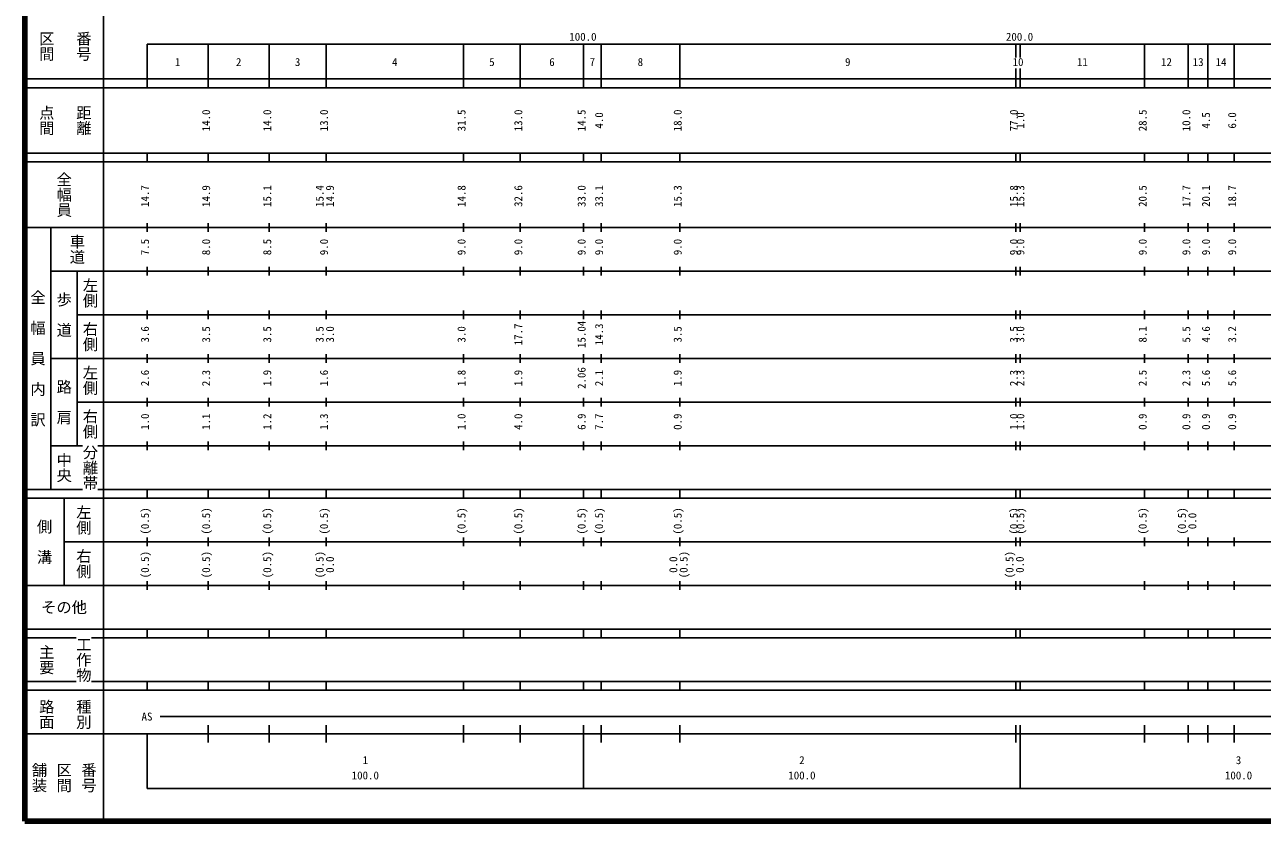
# Model space of a CAD drawing. Units: millimetres on the paper, enlarged 1000 times. Extents: x 40000 to 680000, y 20000 to 380000.
# Drawn here: x 40000 to 323432, y 20000 to 202409 of the extents above; entities that cross this region are included whole.
import ezdxf
from ezdxf.enums import TextEntityAlignment as Align

# ---------------------------------------------------------------- set-up
doc = ezdxf.new("R2010")
doc.units = ezdxf.units.MM
doc.header["$LTSCALE"] = 1000
doc.layers.add('M-TTL', color=2, linetype='Continuous', lineweight=140)
doc.layers.add('M-TTL-BAND', color=7, linetype='Continuous', lineweight=25)
doc.styles.add('@ＭＳ ゴシック', font='')
doc.styles.add('ＭＳ ゴシック', font='')
doc.styles.get('@ＭＳ ゴシック').set_extended_font_data('@MS Gothic')
doc.styles.get('ＭＳ ゴシック').set_extended_font_data('MS Gothic')

msp = doc.modelspace()

# ---------------------------------------------------------------- linework, layer by layer
at = {"layer": 'M-TTL'}
for p, q in [((40000, 380000), (40000, 20000)), ((40000, 20000), (680000, 20000))]:
    msp.add_line(p, q, dxfattribs=at)
at = {"layer": 'M-TTL-BAND'}
for p, q in [((58000, 370000), (58000, 20000)), ((68000, 198000), (579000, 198000)), ((68000, 198000), (68000, 188000)), ((82000, 188000), (82000, 198000)), ((96000, 188000), (96000, 198000)), ((109000, 188000), (109000, 198000)), ((140500, 188000), (140500, 198000)), ((153500, 188000), (153500, 198000)), ((168000, 188000), (168000, 198000)), ((172000, 188000), (172000, 198000)), ((190000, 188000), (190000, 198000)), ((267000, 194905), (267000, 198000)), ((268000, 194905), (268000, 198000)), ((296500, 188000), (296500, 198000)), ((306500, 188000), (306500, 198000)), ((311000, 188000), (311000, 198000)), ((317000, 188000), (317000, 198000)), ((40000, 190000), (579000, 190000)), ((267000, 188000), (267000, 192405)), ((268000, 188000), (268000, 192405)), ((40000, 188000), (579000, 188000)), ((40000, 173000), (579000, 173000)), ((68000, 171000), (68000, 173000)), ((82000, 171000), (82000, 173000)), ((96000, 171000), (96000, 173000)), ((109000, 171000), (109000, 173000)), ((140500, 171000), (140500, 173000)), ((153500, 171000), (153500, 173000)), ((168000, 171000), (168000, 173000)), ((172000, 171000), (172000, 173000)), ((190000, 171000), (190000, 173000)), ((267000, 171000), (267000, 173000)), ((268000, 171000), (268000, 173000)), ((296500, 171000), (296500, 173000)), ((306500, 171000), (306500, 173000)), ((311000, 171000), (311000, 173000)), ((317000, 171000), (317000, 173000)), ((40000, 171000), (579000, 171000)), ((40000, 156000), (579000, 156000)), ((46000, 96000), (46000, 156000)), ((68000, 155000), (68000, 157000)), ((82000, 155000), (82000, 157000)), ((96000, 155000), (96000, 157000)), ((109000, 155000), (109000, 157000)), ((140500, 155000), (140500, 157000)), ((153500, 155000), (153500, 157000)), ((168000, 155000), (168000, 157000)), ((172000, 155000), (172000, 157000)), ((190000, 155000), (190000, 157000)), ((267000, 155000), (267000, 157000)), ((268000, 155000), (268000, 157000)), ((296500, 155000), (296500, 157000)), ((306500, 155000), (306500, 157000)), ((311000, 155000), (311000, 157000)), ((317000, 155000), (317000, 157000)), ((46000, 146000), (579000, 146000)), ((52000, 146000), (52000, 106000)), ((68000, 145000), (68000, 147000)), ((82000, 145000), (82000, 147000)), ((96000, 145000), (96000, 147000)), ((109000, 145000), (109000, 147000)), ((140500, 145000), (140500, 147000)), ((153500, 145000), (153500, 147000)), ((168000, 145000), (168000, 147000)), ((172000, 145000), (172000, 147000)), ((190000, 145000), (190000, 147000)), ((267000, 145000), (267000, 147000)), ((268000, 145000), (268000, 147000)), ((296500, 145000), (296500, 147000)), ((306500, 145000), (306500, 147000)), ((311000, 145000), (311000, 147000)), ((317000, 145000), (317000, 147000)), ((68000, 135000), (68000, 137000)), ((82000, 135000), (82000, 137000)), ((96000, 135000), (96000, 137000)), ((109000, 135000), (109000, 137000)), ((140500, 135000), (140500, 137000)), ((153500, 135000), (153500, 137000)), ((168000, 135000), (168000, 137000)), ((172000, 135000), (172000, 137000)), ((190000, 135000), (190000, 137000)), ((267000, 135000), (267000, 137000)), ((268000, 135000), (268000, 137000)), ((296500, 135000), (296500, 137000)), ((306500, 135000), (306500, 137000)), ((311000, 135000), (311000, 137000)), ((317000, 135000), (317000, 137000)), ((52000, 136000), (579000, 136000)), ((46000, 126000), (579000, 126000)), ((68000, 125000), (68000, 127000)), ((82000, 125000), (82000, 127000)), ((96000, 125000), (96000, 127000)), ((109000, 125000), (109000, 127000)), ((140500, 125000), (140500, 127000)), ((153500, 125000), (153500, 127000)), ((168000, 125000), (168000, 127000)), ((172000, 125000), (172000, 127000)), ((190000, 125000), (190000, 127000)), ((267000, 125000), (267000, 127000)), ((268000, 125000), (268000, 127000)), ((296500, 125000), (296500, 127000)), ((306500, 125000), (306500, 127000)), ((311000, 125000), (311000, 127000)), ((317000, 125000), (317000, 127000)), ((68000, 115000), (68000, 117000)), ((82000, 115000), (82000, 117000)), ((96000, 115000), (96000, 117000)), ((109000, 115000), (109000, 117000)), ((140500, 115000), (140500, 117000)), ((153500, 115000), (153500, 117000)), ((168000, 115000), (168000, 117000)), ((172000, 115000), (172000, 117000)), ((190000, 115000), (190000, 117000)), ((267000, 115000), (267000, 117000)), ((268000, 115000), (268000, 117000)), ((296500, 115000), (296500, 117000)), ((306500, 115000), (306500, 117000)), ((311000, 115000), (311000, 117000)), ((317000, 115000), (317000, 117000)), ((52000, 116000), (579000, 116000)), ((46000, 106000), (53250, 106000)), ((56750, 106000), (579000, 106000)), ((68000, 105000), (68000, 107000)), ((82000, 105000), (82000, 107000)), ((96000, 105000), (96000, 107000)), ((109000, 105000), (109000, 107000)), ((140500, 105000), (140500, 107000)), ((153500, 105000), (153500, 107000)), ((168000, 105000), (168000, 107000)), ((172000, 105000), (172000, 107000)), ((190000, 105000), (190000, 107000)), ((267000, 105000), (267000, 107000)), ((268000, 105000), (268000, 107000)), ((296500, 105000), (296500, 107000)), ((306500, 105000), (306500, 107000)), ((311000, 105000), (311000, 107000)), ((317000, 105000), (317000, 107000)), ((40000, 96000), (53250, 96000)), ((40000, 94000), (579000, 94000)), ((49000, 94000), (49000, 74000)), ((56750, 96000), (579000, 96000)), ((68000, 94000), (68000, 96000)), ((82000, 94000), (82000, 96000)), ((96000, 94000), (96000, 96000)), ((109000, 94000), (109000, 96000)), ((140500, 94000), (140500, 96000)), ((153500, 94000), (153500, 96000)), ((168000, 94000), (168000, 96000)), ((172000, 94000), (172000, 96000)), ((190000, 94000), (190000, 96000)), ((267000, 94000), (267000, 96000)), ((268000, 94000), (268000, 96000)), ((296500, 94000), (296500, 96000)), ((306500, 94000), (306500, 96000)), ((311000, 94000), (311000, 96000)), ((317000, 94000), (317000, 96000)), ((49000, 84000), (579000, 84000)), ((68000, 83000), (68000, 85000)), ((82000, 83000), (82000, 85000)), ((96000, 83000), (96000, 85000)), ((109000, 83000), (109000, 85000)), ((140500, 83000), (140500, 85000)), ((153500, 83000), (153500, 85000)), ((168000, 83000), (168000, 85000)), ((172000, 83000), (172000, 85000)), ((190000, 83000), (190000, 85000)), ((267000, 83000), (267000, 85000)), ((268000, 83000), (268000, 85000)), ((296500, 83000), (296500, 85000)), ((306500, 83000), (306500, 85000)), ((311000, 83000), (311000, 85000)), ((317000, 83000), (317000, 85000)), ((40000, 74000), (579000, 74000)), ((68000, 73000), (68000, 75000)), ((82000, 73000), (82000, 75000)), ((96000, 73000), (96000, 75000)), ((109000, 73000), (109000, 75000)), ((140500, 73000), (140500, 75000)), ((153500, 73000), (153500, 75000)), ((168000, 73000), (168000, 75000)), ((172000, 73000), (172000, 75000)), ((190000, 73000), (190000, 75000)), ((267000, 73000), (267000, 75000)), ((268000, 73000), (268000, 75000)), ((296500, 73000), (296500, 75000)), ((306500, 73000), (306500, 75000)), ((311000, 73000), (311000, 75000)), ((317000, 73000), (317000, 75000)), ((40000, 64000), (579000, 64000)), ((68000, 62000), (68000, 64000)), ((82000, 62000), (82000, 64000)), ((96000, 62000), (96000, 64000)), ((109000, 62000), (109000, 64000)), ((140500, 62000), (140500, 64000)), ((153500, 62000), (153500, 64000)), ((168000, 62000), (168000, 64000)), ((172000, 62000), (172000, 64000)), ((190000, 62000), (190000, 64000)), ((267000, 62000), (267000, 64000)), ((268000, 62000), (268000, 64000)), ((296500, 62000), (296500, 64000)), ((306500, 62000), (306500, 64000)), ((311000, 62000), (311000, 64000)), ((317000, 62000), (317000, 64000)), ((40000, 62000), (51750, 62000)), ((55250, 62000), (579000, 62000)), ((40000, 52000), (51750, 52000)), ((55250, 52000), (579000, 52000)), ((68000, 50000), (68000, 52000)), ((82000, 50000), (82000, 52000)), ((96000, 50000), (96000, 52000)), ((109000, 50000), (109000, 52000)), ((140500, 50000), (140500, 52000)), ((153500, 50000), (153500, 52000)), ((168000, 50000), (168000, 52000)), ((172000, 50000), (172000, 52000)), ((190000, 50000), (190000, 52000)), ((267000, 50000), (267000, 52000)), ((268000, 50000), (268000, 52000)), ((296500, 50000), (296500, 52000)), ((306500, 50000), (306500, 52000)), ((311000, 50000), (311000, 52000)), ((317000, 50000), (317000, 52000)), ((40000, 50000), (579000, 50000)), ((71000, 44000), (467500, 44000)), ((40000, 40000), (579000, 40000)), ((68000, 40000), (68000, 27500)), ((82000, 38000), (82000, 42000)), ((96000, 38000), (96000, 42000)), ((109000, 38000), (109000, 42000)), ((140500, 38000), (140500, 42000)), ((153500, 38000), (153500, 42000)), ((168000, 27500), (168000, 42000)), ((172000, 38000), (172000, 42000)), ((190000, 38000), (190000, 42000)), ((267000, 38000), (267000, 42000)), ((268000, 27500), (268000, 42000)), ((296500, 38000), (296500, 42000)), ((306500, 38000), (306500, 42000)), ((311000, 38000), (311000, 42000)), ((317000, 38000), (317000, 42000)), ((68000, 27500), (579000, 27500))]:
    msp.add_line(p, q, dxfattribs=at)

# ---------------------------------------------------------------- texts
at = {"layer": 'M-TTL-BAND', "style": '@ＭＳ ゴシック'}
for s, p in [('区間', (45000, 197500)), ('番号', (53500, 197500)), ('点間', (45000, 180500)), ('距離', (53500, 180500)), ('全幅員', (49000, 163500)), ('車道', (52000, 151000)), ('左側', (55000, 141000)), ('全\u3000幅\u3000員\u3000内\u3000訳', (43000, 126000)), ('歩\u3000道', (49000, 136000)), ('右側', (55000, 131000)), ('左側', (55000, 121000)), ('路\u3000肩', (49000, 116000)), ('右側', (55000, 111000)), ('分離帯', (55000, 101000)), ('中央', (49000, 101000)), ('左側', (53500, 89000)), ('側\u3000溝', (44500, 84000)), ('右側', (53500, 79000)), ('主要', (45000, 57000)), ('工作物', (53500, 57000)), ('路面', (45000, 44500)), ('種別', (53500, 44500)), ('舗装', (43333, 30000)), ('区間', (49000, 30000)), ('番号', (54667, 30000))]:
    msp.add_text(s, height=2566, rotation=270, dxfattribs=at).set_placement(p, align=Align.MIDDLE_CENTER)
at = {"layer": 'M-TTL-BAND', "style": 'ＭＳ ゴシック'}
for s, p in [('100.0', (167844, 198195)), ('200.0', (267844, 198195)), ('1', (75000, 192405)), ('2', (89000, 192405)), ('3', (102500, 192405)), ('4', (124750, 192405)), ('5', (147000, 192405)), ('6', (160750, 192405)), ('7', (170000, 192405)), ('8', (181000, 192405)), ('9', (228500, 192405)), ('10', (267500, 192405)), ('11', (282250, 192405)), ('12', (301500, 192405)), ('13', (308750, 192405)), ('14', (314000, 192405)), ('AS', (68000, 42500)), ('1', (118000, 32523)), ('2', (218000, 32523)), ('3', (318000, 32523)), ('100.0', (118000, 29033)), ('100.0', (218000, 29033)), ('100.0', (318000, 29033))]:
    msp.add_text(s, height=1833, dxfattribs=at).set_placement(p, align=Align.BOTTOM_CENTER)
for s, p in [('14.0', (83000, 180500)), ('14.0', (97000, 180500)), ('13.0', (110000, 180500)), ('31.5', (141500, 180500)), ('13.0', (154500, 180500)), ('14.5', (169000, 180500)), ('4.0', (173000, 180500)), ('18.0', (191000, 180500)), ('77.0', (268000, 180500)), ('1.0', (269486, 180500)), ('28.5', (297500, 180500)), ('10.0', (307500, 180500)), ('4.5', (312000, 180500)), ('6.0', (318000, 180500)), ('14.7', (69000, 163174)), ('14.9', (83000, 163174)), ('15.1', (97000, 163174)), ('15.4', (109000, 163174)), ('14.9', (111370, 163174)), ('14.8', (141500, 163174)), ('32.6', (154500, 163174)), ('33.0', (169000, 163174)), ('33.1', (173000, 163174)), ('15.3', (191000, 163174)), ('15.8', (268000, 163174)), ('15.3', (269486, 163174)), ('20.5', (297500, 163174)), ('17.7', (307500, 163174)), ('20.1', (312000, 163174)), ('18.7', (318000, 163174)), ('7.5', (69000, 151500)), ('8.0', (83000, 151500)), ('8.5', (97000, 151500)), ('9.0', (110000, 151500)), ('9.0', (141500, 151500)), ('9.0', (154500, 151500)), ('9.0', (169000, 151500)), ('9.0', (173000, 151500)), ('9.0', (191000, 151500)), ('9.0', (268000, 151500)), ('9.0', (269486, 151500)), ('9.0', (297500, 151500)), ('9.0', (307500, 151500)), ('9.0', (312000, 151500)), ('9.0', (318000, 151500)), ('3.6', (69000, 131500)), ('3.5', (83000, 131500)), ('3.5', (97000, 131500)), ('3.5', (109000, 131500)), ('3.0', (111370, 131500)), ('3.0', (141500, 131500)), ('17.7', (154500, 131500)), ('15.04', (169000, 131500)), ('14.3', (173000, 131500)), ('3.5', (191000, 131500)), ('3.5', (268000, 131500)), ('3.0', (269486, 131500)), ('8.1', (297500, 131500)), ('5.5', (307500, 131500)), ('4.6', (312000, 131500)), ('3.2', (318000, 131500)), ('2.6', (69000, 121500)), ('2.3', (83000, 121500)), ('1.9', (97000, 121500)), ('1.6', (110000, 121500)), ('1.8', (141500, 121500)), ('1.9', (154500, 121500)), ('2.06', (169000, 121500)), ('2.1', (173000, 121500)), ('1.9', (191000, 121500)), ('2.3', (268000, 121500)), ('2.3', (269486, 121500)), ('2.5', (297500, 121500)), ('2.3', (307500, 121500)), ('5.6', (312000, 121500)), ('5.6', (318000, 121500)), ('1.0', (69000, 111500)), ('1.1', (83000, 111500)), ('1.2', (97000, 111500)), ('1.3', (110000, 111500)), ('1.0', (141500, 111500)), ('4.0', (154500, 111500)), ('6.9', (169000, 111500)), ('7.7', (173000, 111500)), ('0.9', (191000, 111500)), ('1.0', (268000, 111500)), ('1.0', (269486, 111500)), ('0.9', (297500, 111500)), ('0.9', (307500, 111500)), ('0.9', (312000, 111500)), ('0.9', (318000, 111500)), ('(0.5)', (69000, 88764)), ('(0.5)', (83000, 88764)), ('(0.5)', (97000, 88764)), ('(0.5)', (110000, 88764)), ('(0.5)', (141500, 88764)), ('(0.5)', (154500, 88764)), ('(0.5)', (169000, 88764)), ('(0.5)', (173000, 88764)), ('(0.5)', (191000, 88764)), ('(0.5)', (268000, 88764)), ('(0.5)', (269486, 88764)), ('(0.5)', (297500, 88764)), ('(0.5)', (306500, 88764)), ('0.0', (308870, 88764)), ('(0.5)', (69000, 78764)), ('(0.5)', (83000, 78764)), ('(0.5)', (97000, 78764)), ('(0.5)', (109000, 78764)), ('0.0', (111370, 78764)), ('0.0', (190000, 78764)), ('(0.5)', (192370, 78764)), ('(0.5)', (267000, 78764)), ('0.0', (269370, 78764))]:
    msp.add_text(s, height=1833, rotation=90, dxfattribs=at).set_placement(p, align=Align.BOTTOM_CENTER)
msp.add_text('その他', height=2566, dxfattribs=at).set_placement((49000, 69000), align=Align.MIDDLE_CENTER)

doc.saveas('drawing.dxf')
